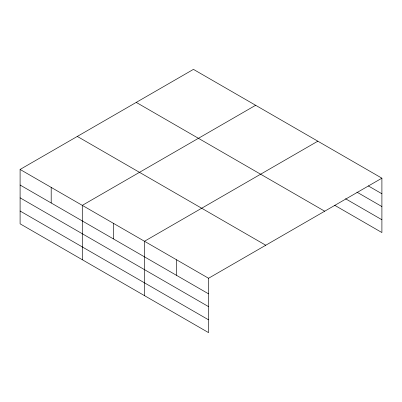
<?xml version="1.0" encoding="UTF-8"?>
<svg xmlns="http://www.w3.org/2000/svg" width="402" height="402" viewBox="0 0 402 402"><rect width="100%" height="100%" fill="white"/><g stroke="black" fill="none" stroke-linecap="round" stroke-linejoin="round"><path stroke-width="0.6" d="M208.558 306.636L208.558 278.259L20.1 169.453L20.1 223.819L208.558 332.625L208.558 306.636L20.1 197.834M20.1 169.453L193.442 69.375L381.9 178.181L381.9 232.547L334.66 205.271M255.632 105.284L82.289 205.362L82.289 259.722M317.826 141.187L144.484 241.265L144.484 295.631M208.558 278.259L381.9 178.181M368.322 185.92L381.9 193.759M356.921 192.136L381.9 206.558M345.519 198.739L381.9 219.748M136.238 102.399L324.695 211.206M77.305 136.429L265.762 245.235M20.1 185.031L208.558 293.837M20.1 211.02L208.558 319.826M176.518 259.762L176.518 275.34M113.384 223.311L113.384 238.888M51.195 187.407L51.195 202.985"/></g></svg>
